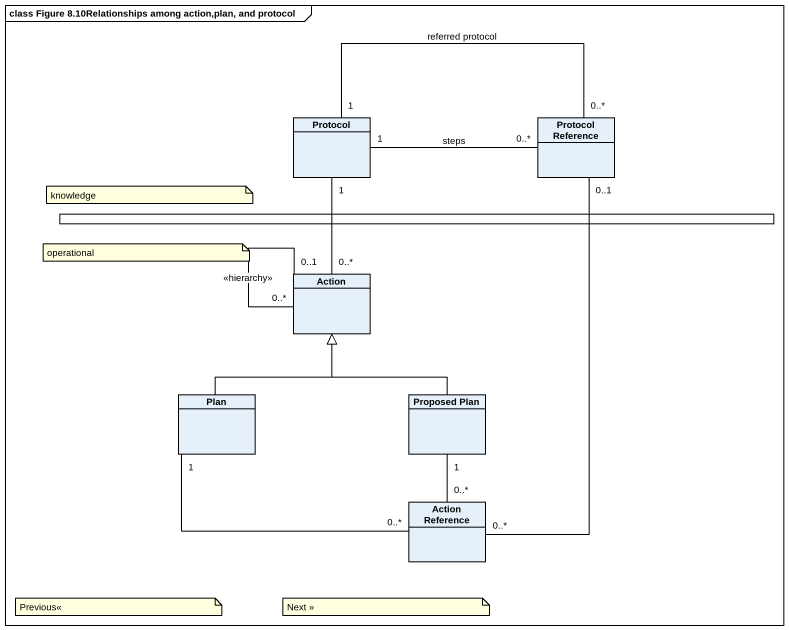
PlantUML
@startuml
mainframe class Figure 8.10Relationships among action,plan, and protocol
allowmixing
hide circle
hide empty members
class "Protocol" as Protocol_
class "Protocol Reference" as Protocol_Reference
rectangle " " as rectangle1
class "Action" as Action_
class Plan
class "Proposed Plan" as Proposed_Plan
class "Action Reference" as Action_Reference
Protocol_ "1" -right- "0..*" Protocol_Reference : referred protocol
Protocol_ "1" -right- "0..*" Protocol_Reference : steps
Protocol_ "1" -- "0..*" Action_
Protocol_Reference "0..1" -- "0..*" Action_Reference
Action_ "0..1" -- "0..*" Action_ : <<hierarchy>>
Plan -up-|> Action_
Plan "1" -right- "0..*" Action_Reference
Proposed_Plan -up-|> Action_
Proposed_Plan "1" -- "0..*" Action_Reference
note as N1
  knowledge
end note
note as N2
  operational
end note
note as N3
  Previous<<
end note
note as N4
  Next >>
end note
@enduml
